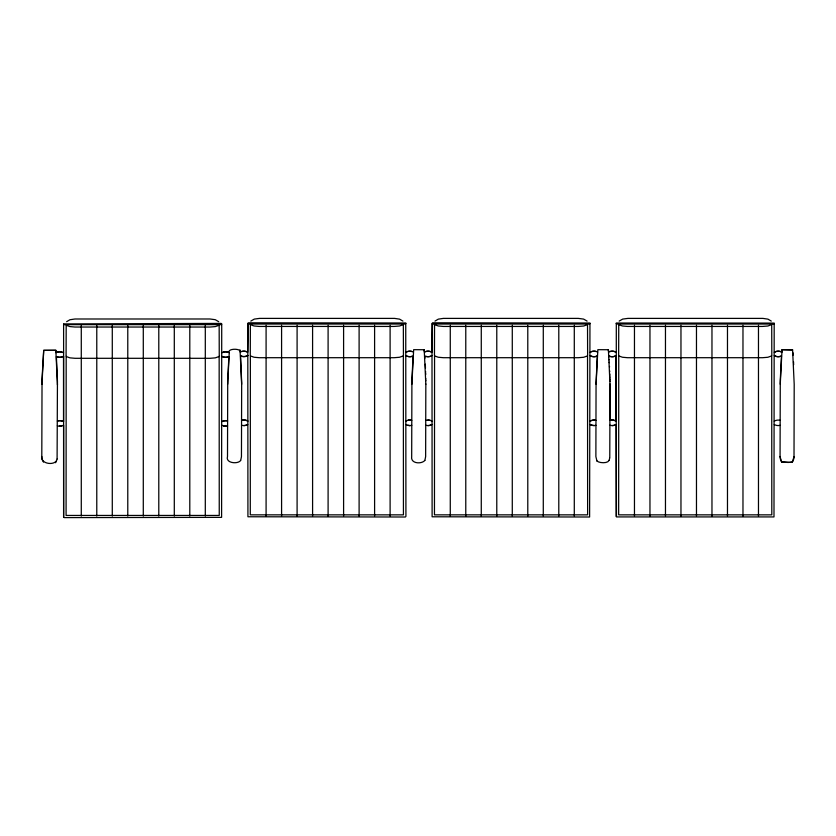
<?xml version="1.0" encoding="UTF-8"?>
<svg xmlns="http://www.w3.org/2000/svg" width="836" height="836" viewBox="0 0 836 836"><rect width="100%" height="100%" fill="white"/><g stroke="black" fill="none" stroke-linecap="round" stroke-linejoin="round"><path stroke-width="1.25" d="M221.718 324.128L221.603 517.369L64.226 517.609L63.609 516.993L63.609 324.086L64.226 324.64L221.112 324.64L221.728 324.002L221.153 323.407L63.62 323.919M66.18 356.303L66.086 515.446L219.251 515.446L219.157 356.303M250.372 355.718L250.277 514.851L403.433 514.851L403.339 355.718M434.563 355.718L434.459 514.851L587.624 514.851L587.53 355.708M590.101 323.448L589.485 324.044L432.599 324.044L431.982 323.448L432.118 516.784L589.61 517.003L589.955 323.02L432.515 322.811L431.898 352.238A8.297 8.297 0 0 0 431.543 352.05L431.501 352.029A8.078 8.078 0 0 0 431.104 351.841L430.958 351.778A7.555 7.555 0 0 0 425.461 351.642L425.315 351.716A8.036 8.036 0 0 0 424.949 351.862L424.949 351.862A8.37 8.37 0 0 0 424.437 352.113L424.427 351.998M616.163 516.387L616.31 323.02L774.188 323.093L773.99 516.92L616.466 516.92L616.153 424.489A7.033 7.033 0 0 1 615.693 424.74A6.855 6.855 0 0 1 615.212 424.96L614.679 425.158A7.545 7.545 0 0 1 611.503 425.534A6.678 6.678 0 0 1 611.001 425.461A7.858 7.858 0 0 1 610.479 425.357L610.426 425.346A8.141 8.141 0 0 1 609.914 425.2M618.745 355.718L618.65 514.851L771.806 514.851L771.712 355.718M57.067 459.079C56.022 466.049 40.379 464.388 41.8 456.477L42.04 378.812L43.702 350.357L55.834 350.305L56.064 352.719A8.203 8.203 0 0 1 56.357 352.562L56.534 352.489A8.036 8.036 0 0 1 56.942 352.311L57.517 352.123A7.691 7.691 0 0 1 62.648 352.416L62.731 352.437A8.078 8.078 0 0 1 63.097 352.604L63.17 352.646A8.308 8.308 0 0 1 63.526 352.844L63.588 352.886M405.92 355.603A7.263 7.263 0 0 0 406.39 355.864L406.463 355.896A7.973 7.973 0 0 0 406.808 356.063L406.871 356.084A7.785 7.785 0 0 0 407.299 356.251L407.372 356.272A7.691 7.691 0 0 0 411.584 356.47L412.096 356.335A7.033 7.033 0 0 0 412.597 356.157L412.66 356.136A8.329 8.329 0 0 0 413.089 355.948L411.908 380.275L411.688 456.477C410.34 463.938 421.846 464.273 424.866 460.396M425.827 383.996L425.639 456.634L424.907 460.281M781.555 461.796L780.061 456.602L780.281 380.275L781.461 355.948L780.897 356.188A7.973 7.973 0 0 1 780.531 356.314L780.385 356.366A7.545 7.545 0 0 1 775.317 356.126L774.293 355.603A8.203 8.203 0 0 0 774.69 355.833L774.753 355.864A7.022 7.022 0 0 0 775.181 356.063L775.317 356.115A7.691 7.691 0 0 0 780.469 356.335L780.97 356.157A7.378 7.378 0 0 0 781.461 355.948M788.505 462.454L792.329 462.078L794.012 456.811L794.2 384.278L792.58 349.709L782.036 349.678L781.806 352.081M66.086 355.906L66.19 325.047M250.277 355.31L250.372 324.452M434.459 355.31L434.553 324.441M618.65 355.31L618.745 324.441M794.012 456.571L793.928 457.835A10.105 10.105 0 0 1 792.967 460.981L792.298 462.13L789.665 462.392L781.597 461.848M227.685 384.236L229.242 352.708C226.807 348.152 241.782 348.257 240.245 352.113A8.214 8.214 0 0 1 240.684 351.904L240.758 351.862A8.036 8.036 0 0 1 241.134 351.705L241.207 351.684A7.827 7.827 0 0 1 241.656 351.528L241.698 351.528A7.691 7.691 0 0 1 246.839 351.81L246.913 351.841A8.078 8.078 0 0 1 247.278 352.008L247.351 352.05A8.297 8.297 0 0 1 247.717 352.238L248.292 322.821L405.742 322.989L405.92 516.387L405.376 517.003L247.926 516.763L247.79 323.407L248.417 324.044L405.293 324.044L405.92 323.448M411.876 384.236L413.663 349.678L424.207 349.73M596.058 384.236L597.855 349.678L608.399 349.73M41.978 384.236L43.702 350.357L55.834 350.305L57.454 384.873M780.249 384.236L782.036 349.678L792.612 350.054M774.282 323.49L773.708 324.044L616.79 324.044L616.174 323.49M240.726 460.281L241.458 456.634L241.667 382.679L240.59 355.76A7.723 7.723 0 0 0 247.822 355.457M609.768 457.647L610.008 384.278L608.409 349.856L608.524 351.11M609.695 458.128L609.089 460.281M57.099 458.954L57.444 381.467L56.378 356.533A9.478 9.478 0 0 0 56.827 356.732L56.9 356.763A8.757 8.757 0 0 0 57.266 356.899L57.381 356.92A7.691 7.691 0 0 0 63.118 356.46L63.17 356.439A9.468 9.468 0 0 0 63.526 356.251L63.536 421.731M240.653 460.448C238.27 464.335 225.208 463.426 227.507 456.477L227.716 380.359L228.897 356.554A9.489 9.489 0 0 1 228.489 356.732L227.904 356.93A7.691 7.691 0 0 1 222.679 356.679L222.637 356.669A8.684 8.684 0 0 1 222.219 356.47A9.583 9.583 0 0 1 221.728 356.209M609.047 460.396C607.835 463.656 598.994 463.165 596.883 460.908M56.367 461.263L55.552 462.726M66.619 321.693L69.931 319.749L74.968 318.997L209.951 318.986L215.239 319.686L218.719 321.693M250.8 321.097L254.29 319.091L259.578 318.391L394.55 318.391L399.587 319.143L402.91 321.097M434.992 321.097L438.304 319.143L443.341 318.391L578.324 318.391L583.612 319.091L587.091 321.097M619.173 321.097L622.663 319.091L627.951 318.391L762.923 318.391L767.96 319.143L771.283 321.097M431.961 355.603L431.898 355.645A8.088 8.088 0 0 1 430.864 356.146L430.498 356.272A7.691 7.691 0 0 1 426.266 356.47A8.005 8.005 0 0 1 424.751 355.937M241.541 425.2A8.12 8.12 0 0 0 242.043 425.346A7.858 7.858 0 0 0 242.565 425.451A6.678 6.678 0 0 0 243.119 425.534A7.545 7.545 0 0 0 246.296 425.169L246.839 424.96A6.855 6.855 0 0 0 247.299 424.751A7.033 7.033 0 0 0 247.78 424.489M59.471 426.151L59.398 426.161A7.691 7.691 0 0 0 62.125 425.754A7.754 7.754 0 0 0 62.595 425.587L62.658 425.566A6.855 6.855 0 0 0 63.118 425.346A7.033 7.033 0 0 0 63.588 425.096L63.609 516.993M425.723 425.2A8.026 8.026 0 0 0 426.235 425.346L426.297 425.357A7.858 7.858 0 0 0 426.747 425.451A6.678 6.678 0 0 0 427.3 425.534A7.545 7.545 0 0 0 430.488 425.169L431 424.97A6.855 6.855 0 0 0 431.491 424.751A7.033 7.033 0 0 0 431.961 424.489M218.865 325.34L215.312 326.604L209.961 327.043L74.989 327.033L69.91 326.583L66.493 325.35M218.865 356.596L215.312 357.871L209.961 358.31L74.989 358.299L69.858 357.839L66.493 356.617M403.046 324.734L399.503 326.009L394.143 326.437L259.181 326.437L254.019 325.967L250.685 324.755M403.046 356L399.503 357.275L394.143 357.703L259.181 357.703L254.102 357.254L250.685 356.021M587.238 324.734L583.685 326.009L578.334 326.437L443.373 326.437L438.263 325.977L434.866 324.755M587.238 356L583.685 357.275L578.334 357.703L443.373 357.703L438.263 357.244L434.866 356.021M771.419 324.734L767.866 326.009L762.516 326.437L627.554 326.437L622.444 325.977L619.079 324.765M771.419 356L767.866 357.275L762.516 357.703L627.554 357.703L622.444 357.244L619.058 356.021M590.101 421.166A8.464 8.464 0 0 1 591 420.707L591.052 420.686A7.263 7.263 0 0 1 594.981 420.142A8.464 8.464 0 0 1 595.974 420.351M221.728 421.762L221.78 421.731A8.726 8.726 0 0 1 222.115 421.553L222.177 421.522A7.221 7.221 0 0 1 226.483 420.78L226.598 420.759A8.172 8.172 0 0 1 227.037 420.821L227.099 420.832A7.67 7.67 0 0 1 227.601 420.947M596.758 356.178L596.831 356.146A9.395 9.395 0 0 0 597.27 355.948L596.058 383.954L595.88 456.602L596.935 461.012M616.142 355.603L615.672 355.864A7.691 7.691 0 0 1 614.167 356.429L613.645 356.544A7.691 7.691 0 0 1 608.942 355.937M63.526 356.251L63.118 356.46A7.451 7.451 0 0 1 57.245 356.951M590.101 352.28A8.423 8.423 0 0 1 590.529 352.05L590.529 352.05A8.046 8.046 0 0 1 590.968 351.841L591.522 351.632A7.691 7.691 0 0 1 596.162 351.517L596.204 351.528A7.827 7.827 0 0 1 596.58 351.653L596.664 351.684A8.046 8.046 0 0 1 597.103 351.862L597.176 351.893A8.182 8.182 0 0 1 597.615 352.113M425.388 351.684L425.89 351.528A7.691 7.691 0 0 1 431.021 351.81M616.142 352.28L616.09 352.238A8.308 8.308 0 0 0 615.724 352.05L615.683 352.029A8.078 8.078 0 0 0 615.286 351.841L615.212 351.81A7.691 7.691 0 0 0 610.071 351.528L609.507 351.716A8.036 8.036 0 0 0 609.13 351.862L609.13 351.862A8.235 8.235 0 0 0 608.618 352.113L608.618 352.071M596.538 356.261L596.277 356.335A7.691 7.691 0 0 1 591.052 356.084L590.947 356.052A8.747 8.747 0 0 1 590.592 355.875A9.666 9.666 0 0 1 590.101 355.603M63.118 421.511L63.066 421.469A7.691 7.691 0 0 0 58.405 420.801L57.883 420.905A8.956 8.956 0 0 0 57.36 421.051M407.78 420.372L409.274 420.121A6.625 6.625 0 0 1 409.786 420.09A7.608 7.608 0 0 1 410.298 420.1M221.728 352.886A8.391 8.391 0 0 1 222.157 352.646L222.23 352.614A8.036 8.036 0 0 1 222.585 352.437L222.669 352.416A7.827 7.827 0 0 1 223.097 352.238L223.149 352.228A7.691 7.691 0 0 1 227.789 352.123L227.862 352.134A7.848 7.848 0 0 1 228.238 352.259L228.291 352.28A8.057 8.057 0 0 1 228.75 352.468A7.169 7.169 0 0 1 229.189 352.677L229.2 352.531M405.92 352.28A8.245 8.245 0 0 1 406.348 352.05L406.348 352.05A8.046 8.046 0 0 1 406.777 351.841L406.85 351.81A7.827 7.827 0 0 1 407.299 351.632L407.341 351.632A7.691 7.691 0 0 1 411.981 351.517L412.023 351.528A7.827 7.827 0 0 1 412.399 351.653L412.472 351.684A8.046 8.046 0 0 1 412.921 351.862L412.994 351.893A8.339 8.339 0 0 1 413.433 352.113M610.008 383.954L610.102 420.351A7.848 7.848 0 0 1 612.652 420.09L612.652 420.1A7.116 7.116 0 0 1 613.06 420.142L613.112 420.153M243.589 425.566L243.652 425.555A7.754 7.754 0 0 0 246.787 424.991M427.771 425.566L427.844 425.555A7.754 7.754 0 0 0 430.968 424.991M611.962 425.566L612.025 425.555A7.754 7.754 0 0 0 615.15 424.991M226.013 426.151A7.566 7.566 0 0 1 225.114 426.151L225.083 426.141A7.043 7.043 0 0 1 224.1 426.005L223.588 425.879A6.625 6.625 0 0 0 224.079 426.005L226.138 426.151A6.698 6.698 0 0 0 226.587 426.099L226.619 426.099A7.096 7.096 0 0 0 227.089 426.026M408.292 425.409L407.769 425.284A6.625 6.625 0 0 0 408.261 425.409L409.264 425.534A6.521 6.521 0 0 0 409.765 425.566A7.597 7.597 0 0 0 410.204 425.555L410.319 425.545A6.698 6.698 0 0 0 410.779 425.503L410.8 425.503A7.106 7.106 0 0 0 411.281 425.419A8.046 8.046 0 0 0 411.772 425.315M591.48 425.137A7.566 7.566 0 0 0 591.94 425.284L594.511 425.545A6.698 6.698 0 0 0 594.96 425.503L594.992 425.503A7.096 7.096 0 0 0 595.462 425.419A7.952 7.952 0 0 0 595.953 425.315M409.274 420.121L409.776 420.1M788.296 462.465L781.754 462.099L780.824 460.354A10.105 10.105 0 0 1 780.249 458.452L780.061 456.477M410.204 425.555L409.295 425.545M408.271 420.257L408.24 420.257A7.608 7.608 0 0 0 407.31 420.518A6.698 6.698 0 0 0 406.818 420.707A7.096 7.096 0 0 0 406.359 420.926A7.952 7.952 0 0 0 405.92 421.166M427.781 420.09L427.854 420.1A7.691 7.691 0 0 1 430.498 420.498A6.698 6.698 0 0 1 430.968 420.665L431 420.686A6.813 6.813 0 0 1 431.449 420.884A8.088 8.088 0 0 1 431.909 421.135L431.961 421.166M613.467 420.205L613.645 420.226A7.691 7.691 0 0 1 615.672 420.905L616.142 421.166M426.193 356.46L426.266 356.47A7.545 7.545 0 0 0 430.864 356.157M411.239 420.226L411.291 420.236A8.036 8.036 0 0 1 411.782 420.351M240.569 355.937L241.061 356.146A7.691 7.691 0 0 0 247.78 355.603M591.042 424.96L591 424.949A6.782 6.782 0 0 1 590.592 424.751A8.005 8.005 0 0 1 590.153 424.521L590.153 424.521M592.452 425.399L592.473 425.409A7.043 7.043 0 0 0 593.455 425.545L593.487 425.545A7.566 7.566 0 0 0 594.386 425.555M615.212 351.81L615.139 351.778A7.545 7.545 0 0 0 609.799 351.59M62.648 352.416L62.585 352.374A7.555 7.555 0 0 0 57.088 352.238M221.728 425.085L221.78 425.116A8.005 8.005 0 0 0 222.167 425.325L222.219 425.357A6.782 6.782 0 0 0 222.627 425.545L222.669 425.555A6.678 6.678 0 0 0 223.097 425.733A7.566 7.566 0 0 0 223.567 425.879M43.493 462.099L42.855 461.012A10.105 10.105 0 0 1 41.884 457.794L41.8 456.477M424.249 350.138L424.416 351.946M608.587 351.726L608.535 351.204M792.831 352.468L792.925 353.503M792.988 354.192L793.071 355.227M608.848 356.512L608.89 357.076M424.792 356.502L424.845 357.066M609.068 359.344L609.11 359.908M424.887 357.63L424.928 358.195M609.256 362.166L609.298 362.73M793.531 361.789L793.594 362.824M793.636 363.514L793.698 364.548M425.305 364.141L425.336 364.715M609.517 366.408L609.538 366.973M425.357 365.28L425.388 365.844M425.419 366.408L425.44 366.973M424.228 349.856L425.827 384.278M240.036 349.856L241.646 384.278M425.472 367.547L425.493 368.112M609.726 370.933L609.747 371.498M425.628 371.508L425.649 372.083M609.841 374.047L609.852 374.612M425.67 372.929L425.691 373.493M609.883 375.74L609.904 376.315M425.702 374.068L425.723 374.632M609.925 377.444L609.935 378.008M609.956 379.136L609.966 379.711M425.796 378.603L425.806 379.168M609.987 380.84L609.987 381.404M425.817 380.307L425.817 380.871M771.712 324.441L771.806 355.31M587.52 324.452L587.624 355.31M403.339 324.441L403.433 355.31M219.157 325.047L219.251 355.906M758.471 325.288L758.471 516.094M742.974 325.288L742.974 516.094M727.477 325.288L727.477 516.094M711.969 325.288L711.969 516.094M696.472 325.288L696.472 516.094M680.964 325.288L680.964 516.094M665.466 325.288L665.466 516.094M649.959 325.288L649.959 516.094M634.461 325.288L634.461 516.094M574.29 325.288L574.29 516.094M558.793 325.288L558.793 516.094M543.285 325.288L543.285 516.094M527.788 325.288L527.788 516.094M512.28 325.288L512.28 516.094M496.783 325.288L496.783 516.094M481.275 325.288L481.275 516.094M465.777 325.288L465.777 516.094M450.27 325.288L450.27 516.094M390.109 325.288L390.109 516.094M374.601 325.288L374.601 516.094M359.104 325.288L359.104 516.094M343.596 325.288L343.596 516.094M328.099 325.288L328.099 516.094M312.591 325.288L312.591 516.094M297.094 325.288L297.094 516.094M281.586 325.288L281.586 516.094M266.088 325.288L266.088 516.094M205.301 325.267L205.301 516.073M189.793 325.267L189.793 516.073M174.296 325.267L174.296 516.073M158.788 325.267L158.788 516.073M143.29 325.267L143.29 516.073M127.783 325.267L127.783 516.073M112.285 325.267L112.285 516.073M96.777 325.267L96.777 516.073M81.28 325.267L81.28 516.073M227.58 425.911A7.963 7.963 0 0 1 227.099 426.015M425.733 420.456A8.088 8.088 0 0 1 426.245 420.309A7.106 7.106 0 0 1 426.757 420.205A6.709 6.709 0 0 1 427.269 420.132L427.311 420.132A7.608 7.608 0 0 1 430.519 420.487M592.452 425.409A6.625 6.625 0 0 1 591.951 425.284M591.595 425.169A6.625 6.625 0 0 1 591.167 425.001M241.552 420.456A7.691 7.691 0 0 1 247.78 421.166M405.92 424.489A7.973 7.973 0 0 0 406.348 424.73L406.411 424.761A6.782 6.782 0 0 0 406.818 424.949L406.85 424.96A6.678 6.678 0 0 0 407.289 425.137A7.597 7.597 0 0 0 407.738 425.284M409.41 425.534A7.106 7.106 0 0 1 408.428 425.399M609.925 420.456A7.691 7.691 0 0 1 612.579 420.1M780.145 425.325A7.691 7.691 0 0 1 774.282 424.5M410.152 420.111A6.625 6.625 0 0 1 411.03 420.215M408.125 420.299A7.096 7.096 0 0 1 409.117 420.163M58.008 420.853A7.503 7.503 0 0 1 63.515 421.699M222.637 421.313A7.691 7.691 0 0 1 226.598 420.759M241.656 351.517A7.555 7.555 0 0 1 246.923 351.841M223.097 352.228A7.503 7.503 0 0 1 227.862 352.123M57.35 425.796A8.057 8.057 0 0 0 57.862 425.942L57.924 425.952A7.858 7.858 0 0 0 58.374 426.046L58.436 426.057A6.678 6.678 0 0 0 58.928 426.13A7.545 7.545 0 0 0 62.115 425.775M591.115 351.778A7.524 7.524 0 0 1 596.214 351.517M407.299 351.632A7.493 7.493 0 0 1 412.023 351.517M228.353 356.815A7.419 7.419 0 0 1 222.616 356.721M412.023 356.366A7.524 7.524 0 0 1 407.289 356.261M596.549 356.282A7.378 7.378 0 0 1 590.927 356.084M613.875 356.575A7.534 7.534 0 0 1 608.807 355.927M614.073 356.45A8.454 8.454 0 0 0 615.965 355.603L615.965 421.166A7.827 7.827 0 0 0 613.53 420.205M774.282 421.156A7.691 7.691 0 0 1 780.155 420.341M241.562 420.268A7.723 7.723 0 0 1 247.811 420.978M591.01 420.707A7.691 7.691 0 0 1 594.971 420.153M774.753 352.029L774.293 352.28A8.161 8.161 0 0 1 775.15 351.841L775.296 351.778A7.545 7.545 0 0 1 780.772 351.642L780.845 351.684A8.182 8.182 0 0 1 781.806 352.113L780.845 351.684A7.691 7.691 0 0 0 775.223 351.81L774.753 352.029"/></g></svg>
